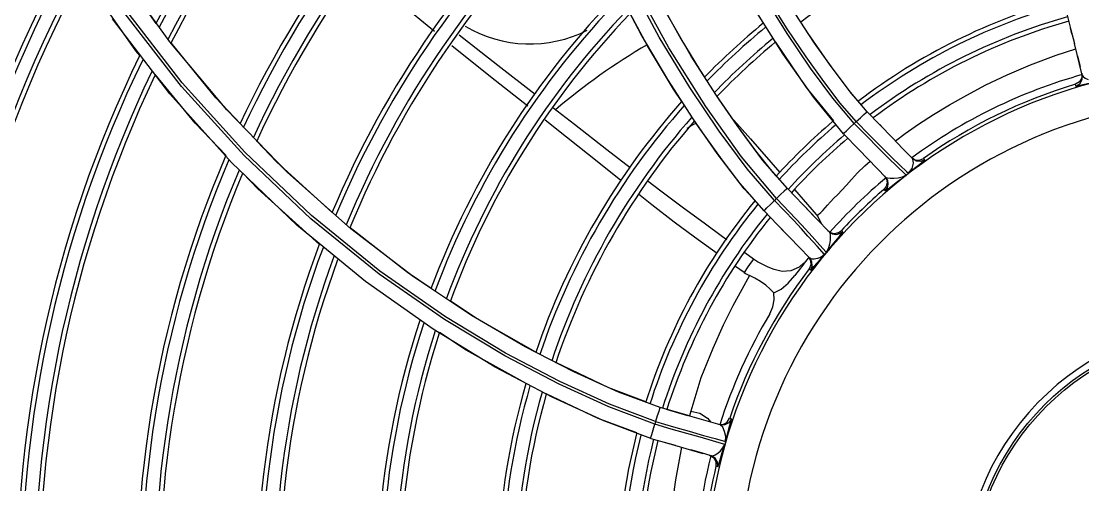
# Model space of a CAD drawing. Header units: metres. Extents: x -367 to 374, y -238 to 224.
# Drawn here: x 351.5228 to 351.6378, y 176.7256 to 176.7758 of the extents above; entities that cross this region are included whole.
import ezdxf
from ezdxf.enums import TextEntityAlignment as Align

# ---------------------------------------------------------------- set-up
doc = ezdxf.new("R2010")
doc.units = ezdxf.units.M
for name, color, linetype in [('ELE-ALIMENTADORES', 160, 'Continuous'), ('LA_BAU_BASES GERAIS_R00$0$ARQ-XREF-ATT', 8, 'Continuous'), ('LA_BAU_BASES GERAIS_R00$0$BASE', 253, 'Continuous'), ('LA_BAU_BASES GERAIS_R00$0$dutos', 31, 'Continuous')]:
    doc.layers.add(name, color=color, linetype=linetype)
doc.styles.add('LA_BAU_BASES GERAIS_R00$0$R60-125-RS', font='romans.shx', dxfattribs={"height": 0.19})
doc.styles.add('LA_BAU_BASES GERAIS_R00$0$R80-100-RS', font='romans.shx', dxfattribs={"height": 0.203})

# ---------------------------------------------------------------- blocks, each defined once
blk = doc.blocks.new('LA_BAU_BASES GERAIS_R00$0$A$C2E3D5B4E')
at = {"layer": 'LA_BAU_BASES GERAIS_R00$0$dutos', "color": 251}
for p, q in [((-15.21473110852321, -1.177413959486955), (-15.22056800042765, -1.16909131062647)), ((-15.21106595647143, -1.176440576956054), (-15.2168017408444, -1.168460955714806)), ((-15.14124192103554, -1.176558306702361), (-15.14335219884788, -1.1733466260618)), ((-15.21105570662166, -1.182042182948578), (-15.21728796010439, -1.173932344435968)), ((-15.11337614218519, -1.175559062268519), (-15.11354324008516, -1.174896463357697)), ((-15.20490254752485, -1.183803603285639), (-15.21106595647143, -1.176440576956054)), ((-15.11226303648209, -1.180016413471719), (-15.11310829698778, -1.176617937795243)), ((-15.21432046445216, -1.177914832324575), (-15.21473110852321, -1.177413959486955)), ((-15.1127785692197, -1.17794427180587), (-15.11249658384577, -1.179080016618798)), ((-15.15370758806648, -1.179421966588677), (-15.15316694994135, -1.180253662759867)), ((-15.1123165811191, -1.18032475247918), (-15.1125642840052, -1.180760311771962)), ((-15.11231172322778, -1.179821392258134), (-15.1123165811191, -1.18032475247918)), ((-15.1125642840052, -1.180760311771962), (-15.11299407410934, -1.181021600651263)), ((-15.11294548810201, -1.181216288360417), (-15.11299407412525, -1.181021600596694)), ((-15.2043784450143, -1.189490904718411), (-15.21105570662166, -1.182042182948578)), ((-15.14928174096485, -1.185985689927008), (-15.15188022949997, -1.182245893982952)), ((-15.15181240083393, -1.182337447181169), (-15.15159983126387, -1.182664455744714)), ((-15.19835224608505, -1.190547110612613), (-15.20490254752485, -1.183803603285639)), ((-15.13554326285521, -1.183985882668537), (-15.13281423297167, -1.186806953502753)), ((-15.15177960261281, -1.18850053587056), (-15.15440612647944, -1.184763227178962)), ((-15.15381678008271, -1.185628677859938), (-15.15424043917483, -1.18498550832345)), ((-15.1338633220912, -1.185721519180959), (-15.13418521209724, -1.185390304332657)), ((-15.13639951172672, -1.188133888009986), (-15.1381022631349, -1.186374127445276)), ((-15.13354032306415, -1.191095364662658), (-15.13639951172672, -1.188133888009986)), ((-15.19729440635365, -1.196279857869456), (-15.2043784450143, -1.189490904718411)), ((-15.13292033249036, -1.188892653345363), (-15.13196480495526, -1.189814038953671)), ((-15.13075962497305, -1.188936177573567), (-15.13036370931059, -1.189187552896044)), ((-15.13036370931059, -1.189187552896044), (-15.12989828548962, -1.189231115120208)), ((-15.12989828548962, -1.189231115120208), (-15.12946253587188, -1.189057412061345)), ((-15.12931849124789, -1.189207266819437), (-15.12946253587188, -1.189057412061345)), ((-15.19147361785326, -1.1966532319463), (-15.19835224608505, -1.190547110612613)), ((-15.14575024875421, -1.190582856965818), (-15.14540220713479, -1.190962806112736)), ((-15.13107273156174, -1.190656450085669), (-15.13041058822228, -1.19011691150962)), ((-15.13349633488315, -1.192084783848884), (-15.13374328925556, -1.1924061178849)), ((-15.13339731915994, -1.191694142949643), (-15.13349633488315, -1.192084783848884)), ((-15.14341741664475, -1.192396744974474), (-15.14105554542448, -1.19511013807977)), ((-15.13360690897434, -1.192547232725417), (-15.13374320737239, -1.192406047338125)), ((-15.14350831865659, -1.19578456602693), (-15.14557795943938, -1.193611299826159)), ((-15.14106016824235, -1.195104882540079), (-15.14105512370179, -1.195110601782005)), ((-15.18987455293473, -1.202382396794462), (-15.19729440635365, -1.196279857869456)), ((-15.14149542389396, -1.197513083032106), (-15.14067451332949, -1.198426155439563)), ((-15.13906119196417, -1.197164005842467), (-15.13866747807333, -1.197078628812676)), ((-15.13866747807333, -1.197078628812676), (-15.13833801311466, -1.196843271559089)), ((-15.13833801311466, -1.196843271559089), (-15.13820134082107, -1.196984087469616)), ((-15.14296040893942, -1.198615451654121), (-15.14176514078963, -1.199852963958335)), ((-15.14017887770751, -1.199450142289322), (-15.14095989005, -1.198563116962475)), ((-15.14067451332949, -1.198426155439563), (-15.13998157857577, -1.199212655072813)), ((-15.14787069069052, -1.199945273777018), (-15.14878417314958, -1.199277961163432)), ((-15.14191002788311, -1.199703041128203), (-15.14167225089659, -1.200107541700788)), ((-15.14167225089659, -1.200107541700788), (-15.14164476586757, -1.200574432488509)), ((-15.14888529772406, -1.201402635845341), (-15.14982375153477, -1.200739708135814)), ((-15.14291007614611, -1.200811323542155), (-15.14381122755731, -1.201209124173772)), ((-15.14242148976109, -1.200360246390744), (-15.14291007614611, -1.200811323542155)), ((-15.14183357237789, -1.201004050932795), (-15.14168881978503, -1.201153163278548)), ((-15.14164476586757, -1.200574432488509), (-15.14183351708107, -1.201003978355118)), ((-15.18255172776298, -1.20754940967862), (-15.18987455293473, -1.202382396794462)), ((-15.17581815439962, -1.211644841743407), (-15.18255172776298, -1.20754940967862)), ((-15.16967635652463, -1.214884772442645), (-15.17581815439962, -1.211644841743407)), ((-15.15730622723595, -1.216209757229706), (-15.15498943809234, -1.216867362706296)), ((-15.15146808061809, -1.217878297683171), (-15.15498943809234, -1.216867362706296)), ((-15.15462876952506, -1.216391602170631), (-15.15477761744751, -1.216927414728787)), ((-15.15283916224826, -1.217156997864265), (-15.15248194064907, -1.217587566094778)), ((-15.15071528947465, -1.217602825400434), (-15.15043928625118, -1.217182520949507)), ((-15.15043928625118, -1.217182520949507), (-15.15024636722046, -1.2172378558368)), ((-15.15166207083439, -1.217822729194893), (-15.15115903171227, -1.217835218396147)), ((-15.15115903171227, -1.217835218396147), (-15.15071528947465, -1.217602825400434)), ((-15.15097041642048, -1.220001766891698), (-15.15361645241182, -1.219240730097852)), ((-15.15201512176282, -1.219382476273211), (-15.15088538315649, -1.219705197478731)), ((-15.15629944007742, -1.220134111618506), (-15.15750839316297, -1.219791073182648)), ((-15.15580002610068, -1.220275153911359), (-15.15336181033081, -1.22097647311756)), ((-15.15350256006195, -1.220935963736054), (-15.15463449674371, -1.220610227564691)), ((-15.15243406872878, -1.221242420624264), (-15.15350256006195, -1.220935963736054)), ((-15.15194044755572, -1.221875260676541), (-15.1519290598012, -1.222378114263563)), ((-15.15173615555068, -1.222433382925999), (-15.15192905985896, -1.222378114249921))]:
    blk.add_line(p, q, dxfattribs=at)
for points in [[(-15.13696014665265, -1.185249433275828), (-15.13928086999977, -1.182517926168373), (-15.14168169786262, -1.179260360440537), (-15.14421460459062, -1.175536930631722), (-15.14685812051721, -1.17127455549479), (-15.14959680543825, -1.166364042815701), (-15.15238528210057, -1.16069981955178), (-15.15516339035366, -1.154137816358968), (-15.1578365250075, -1.146505440214867), (-15.16023244625512, -1.13771962562231), (-15.162063284346, -1.128238526689245), (-15.16318771389342, -1.118436246175122), (-15.16357331888639, -1.108304541218502), (-15.16317927556838, -1.097881633153236), (-15.16196490665743, -1.087198963369417), (-15.15988889149958, -1.076295215426114)], [(-15.13672467687047, -1.185061275513078), (-15.13846116720788, -1.183081563212625), (-15.14024883935645, -1.180721638905823), (-15.14216853632888, -1.178044233355365), (-15.14419472017789, -1.175015929751396), (-15.14632722312126, -1.171580916897881), (-15.1485545238379, -1.167674663162586), (-15.15085518618389, -1.163224008049554), (-15.15319792780701, -1.158138962275814), (-15.15553906357081, -1.152302139181018), (-15.15781033945495, -1.145573272255831), (-15.15990519724983, -1.137799687093036), (-15.16166246137618, -1.128856953917136), (-15.16284003574583, -1.119025540846167), (-15.16327196152133, -1.108801380762714), (-15.1629079438294, -1.098292221816962), (-15.16170695293249, -1.08751479630854)], [(-15.14538084239757, -1.193382409668345), (-15.14916176717543, -1.188862989167944), (-15.15302924317939, -1.183441326377476), (-15.15703789197323, -1.177078809747115), (-15.16107971548763, -1.169662802503524), (-15.1649399723492, -1.161249634382045), (-15.16833513700476, -1.152162824238701), (-15.17111108443123, -1.142637977660968), (-15.1732133909104, -1.132747448220186), (-15.17460844329662, -1.122514346707874), (-15.17526151120546, -1.111966491532883), (-15.17513669594155, -1.1011240443774), (-15.17419594734156, -1.090025516253888)], [(-15.14557757057946, -1.193611505848537), (-15.14853882366879, -1.190181529955851), (-15.15156338403904, -1.186092111126243), (-15.15474583261039, -1.181378685712559), (-15.15805620251376, -1.175925109985371), (-15.16145559426695, -1.169584600748465), (-15.1648711922553, -1.162188375982339), (-15.16819156898146, -1.153523666787521), (-15.17107484673807, -1.143981181890638), (-15.17328472511372, -1.134049412058346), (-15.17478152435842, -1.123764995285171), (-15.17552898333497, -1.113150332687553), (-15.1754889654635, -1.102239485792495), (-15.17462332798004, -1.091065630134551)], [(-15.15855342842224, -1.217822311506723), (-15.16352803783957, -1.215954625612255), (-15.16889949859706, -1.213498274076926), (-15.17479900648141, -1.210407929107248), (-15.18130672944289, -1.206491719453595), (-15.18838804241523, -1.20156491548795), (-15.19578846086779, -1.195571933624421), (-15.20301471804078, -1.188738331952379), (-15.20980175853765, -1.181242693012507), (-15.21613921390826, -1.173053846713344), (-15.22197494158854, -1.164178639265344), (-15.22725434543463, -1.154628552407928), (-15.23192565702038, -1.144408950886543), (-15.23592858933262, -1.133541167047667), (-15.23920262976071, -1.122051264023582), (-15.24168826003915, -1.109963972649609)], [(-15.1584706769454, -1.217533781445752), (-15.16346429503119, -1.215655342722755), (-15.16882047503987, -1.213202482215536), (-15.17471054007046, -1.210112905144058), (-15.18121481600474, -1.206193029006215), (-15.18831297130782, -1.20124514423668), (-15.19573578875452, -1.195218367437235), (-15.20295257341741, -1.188372559991592), (-15.20973548073789, -1.180855172349482), (-15.21606583841412, -1.17264013803441), (-15.22188522061379, -1.163743064736707), (-15.22714730320286, -1.154165671523231), (-15.23179902221591, -1.143916115014406), (-15.23578013528368, -1.133014402703054), (-15.23902784689562, -1.12148633717851), (-15.241480286777, -1.10935572329771)], [(-15.16001915294237, -1.175631244425574), (-15.16297660978535, -1.170010899397028), (-15.16597429411149, -1.163516966018221)], [(-15.21256147458234, -1.17444515201413), (-15.21797762462438, -1.166661110591747), (-15.2186096796645, -1.165590958391192)], [(-15.14466304392317, -1.177747053379505), (-15.14811312824804, -1.17226835892933), (-15.15164774877712, -1.16583100212091)], [(-15.18239628543415, -1.175314984590557), (-15.18617713309004, -1.172207444054663), (-15.19057154668963, -1.168540939333695)], [(-15.15863516167565, -1.170788226145021), (-15.15786961191998, -1.172271581489156), (-15.15571098801547, -1.176116464669292), (-15.15370758806648, -1.179421966588677)], [(-15.15562094973211, -1.182889713953671), (-15.1565110397637, -1.1815384416538), (-15.15932297225618, -1.17686274225224), (-15.16121372263615, -1.173371179964931)], [(-15.15188022949997, -1.182245893982952), (-15.15460279717081, -1.177973700576956), (-15.15744063090096, -1.173061462243538)], [(-15.11391104713493, -1.173401836511118), (-15.11349077595332, -1.175109657475048), (-15.11310829698778, -1.176617937795243)], [(-15.13652259291393, -1.182845290771809), (-15.13729607851837, -1.181975446009972), (-15.1395553639918, -1.178957068540228), (-15.14193765546497, -1.17552589437463), (-15.14272714350045, -1.174284276913284)], [(-15.17149719638519, -1.182118647412324), (-15.17555399534422, -1.178982413070742), (-15.17973265464434, -1.175692980125575)], [(-15.15440612647944, -1.184763227178962), (-15.15714920033633, -1.180516455914301), (-15.16001915294237, -1.175631244425574)], [(-15.20341708719889, -1.185295366311664), (-15.20609015128821, -1.182468686835534), (-15.21090425083821, -1.176546838495312)], [(-15.17231068930641, -1.183398830243902), (-15.17634305824186, -1.18021097337504), (-15.18052315604791, -1.176845710799796)], [(-15.13917519609276, -1.184974356577811), (-15.14213104409964, -1.181365224633453), (-15.14545417576892, -1.176443801109315)], [(-15.13554333836464, -1.183985791323437), (-15.13736820712575, -1.181883666165675), (-15.13924355502149, -1.179384374656081), (-15.14124192103554, -1.176558306702361)], [(-15.1381022649889, -1.186374128450268), (-15.14134089137497, -1.182435358890586), (-15.14466304392317, -1.177747053379505)], [(-15.1324979440169, -1.187135067960014), (-15.13141936551392, -1.186335605590727), (-15.12998029418895, -1.185331617068812), (-15.12837893461938, -1.184296996826276), (-15.12663101554335, -1.183252432196866), (-15.12475960485745, -1.182192765520711), (-15.1227053680127, -1.181096053727458), (-15.12040402855519, -1.179992881347687), (-15.11786361087661, -1.178911029912967), (-15.11507399745278, -1.177869822293076), (-15.11296584889715, -1.177190936988779)], [(-15.20496478724499, -1.188746152418105), (-15.20833838051794, -1.185211329586025), (-15.21260823818284, -1.180003277492403)], [(-15.11294548810201, -1.181216288360417), (-15.11251530684513, -1.180954733439364), (-15.11226785013059, -1.180519615984565), (-15.1122630048294, -1.180016539976975)], [(-15.11226345822752, -1.180016600291026), (-15.11215886842774, -1.180183560881858), (-15.11193382756846, -1.180349011875194), (-15.11160375125064, -1.180508667881156)], [(-15.1129432085736, -1.181215604481338), (-15.11270203654203, -1.181182377684024), (-15.11215464923316, -1.181055443724915), (-15.1113617421247, -1.180866743524064), (-15.11045650183314, -1.1806634150268)], [(-15.15159983126387, -1.182664455744714), (-15.14965633621159, -1.185466361644728), (-15.14762962058194, -1.188220684165287), (-15.14575024875421, -1.190582856965818)], [(-15.16120472594685, -1.190063496628397), (-15.1637468130366, -1.188100049255524), (-15.16725566017658, -1.185384652681648), (-15.16960574880704, -1.183575597274)], [(-15.13672484379458, -1.185060978571244), (-15.13628608251793, -1.18464829049816), (-15.13591190385978, -1.184302911194834), (-15.13564576355657, -1.184065243675548), (-15.13554326285521, -1.183985882668537)], [(-15.16222136757551, -1.191422746094474), (-15.16461435593919, -1.189508456947522), (-15.16809479054473, -1.186728399807805), (-15.17042555816579, -1.184887777908159)], [(-15.15026055059116, -1.184595275382605), (-15.14818131184848, -1.186923829987506), (-15.14501808916611, -1.190557841249472)], [(-15.13672477846012, -1.185061047367242), (-15.13532149606635, -1.186489255983986), (-15.13402963080625, -1.18779104153117), (-15.13292033249036, -1.188892653345363)], [(-15.14769234940832, -1.19361911517052), (-15.14885108210001, -1.192335903169521), (-15.15126104545561, -1.189204095676985), (-15.15381678008271, -1.185628677859938)], [(-15.14419388333408, -1.192304244442937), (-15.14683583929582, -1.18925936545719), (-15.14928174096485, -1.185985689927008)], [(-15.1381022631349, -1.186374127445276), (-15.13802472608722, -1.186283729410832), (-15.13778957456816, -1.186047007843342), (-15.13741666756323, -1.185684411965383), (-15.13696017964867, -1.18524929196218)], [(-15.13224900217256, -1.189963625734606), (-15.13327410372949, -1.188969515960423), (-15.13435465331213, -1.187891749144626), (-15.13559599845348, -1.186639402888147), (-15.13696017700613, -1.18524929426502)], [(-15.19348347134382, -1.194909374893257), (-15.1995193578141, -1.189417090028371), (-15.2016263644723, -1.187188998117279)], [(-15.13281423297167, -1.186806953502753), (-15.13166996415657, -1.187993688435824), (-15.1306148271342, -1.189086076531282)], [(-15.14671519930562, -1.194732292862398), (-15.14934857961043, -1.191724979998696), (-15.15177960261281, -1.18850053587056)], [(-15.1398359126174, -1.194094978947476), (-15.13951015154771, -1.193744993806547), (-15.13914072345551, -1.193363217416561), (-15.13872904461732, -1.192947982594603), (-15.1382860582371, -1.192492146302982), (-15.13778859194463, -1.191956996262604), (-15.13723351060844, -1.191316625465959), (-15.13659915944982, -1.190601470995432), (-15.13581772662292, -1.189839787006065), (-15.1352394275159, -1.189334685948495)], [(-15.13107310734813, -1.190656761050093), (-15.13068093473021, -1.190132948560574), (-15.13051852952503, -1.189546876997781), (-15.13061437431088, -1.189085608529865)], [(-15.12931849124789, -1.189207266819437), (-15.12975401212407, -1.189380787550988), (-15.13021911816986, -1.189337306177265), (-15.13061480603346, -1.189086055122687)], [(-15.13041058822228, -1.19011691150962), (-15.12985105286452, -1.18966946007248), (-15.12946349344611, -1.189353225558705), (-15.12931836297594, -1.189207176014577)], [(-15.19485853393962, -1.198355378842905), (-15.20152462934402, -1.192350721115588), (-15.20314977998032, -1.190647901861382)], [(-15.13131960318606, -1.190847440620644), (-15.13174105218923, -1.19106093648287), (-15.13220474265381, -1.191175554753215), (-15.13266644542728, -1.19122230662623), (-15.13306713218799, -1.191226281621027), (-15.13336356035188, -1.191187232903474), (-15.13354032306415, -1.191095364662658)], [(-15.1331350436526, -1.192217179518309), (-15.13226536983484, -1.191549893697527), (-15.13176294916047, -1.191172085231926), (-15.13131961880526, -1.190847421668593)], [(-15.13131960256715, -1.190847441461017), (-15.1315406331637, -1.190635668465518), (-15.13224900217256, -1.189963625734606)], [(-15.13196480495526, -1.189814038953671), (-15.13128993024065, -1.190450402071008), (-15.13107310768601, -1.190656789158936)], [(-15.15074291051269, -1.197857109194672), (-15.1512126113812, -1.197517583852175), (-15.15321032568681, -1.196067214093716), (-15.15543739215991, -1.194429336470137), (-15.15790100885215, -1.192585991702515), (-15.15926421345875, -1.19154756589586)], [(-15.13367729853508, -1.190953597647137), (-15.13346054482236, -1.191296057747138), (-15.13339731915994, -1.191694142949643)], [(-15.13360690897434, -1.192547232725417), (-15.13336000188156, -1.192226061252484), (-15.13326083202674, -1.191835490867277), (-15.13332387772198, -1.191437535584271), (-15.1335404058832, -1.19109527907284)], [(-15.15180461318914, -1.199336650897465), (-15.15228617978801, -1.198995084975365), (-15.15426366702877, -1.19756056297382), (-15.1564473762005, -1.195930619038961), (-15.1588578047008, -1.194079281441816), (-15.16032000747055, -1.192928088003725)], [(-15.14419386813097, -1.192304256168143), (-15.14428770284712, -1.192375996769158), (-15.14453689858829, -1.192597243484386), (-15.1449196564563, -1.192949153329835), (-15.14538130215988, -1.19338214982389)], [(-15.14419383089398, -1.192304221113488), (-15.14250905138579, -1.194043814929216), (-15.14100062316038, -1.195604779681787), (-15.1396542847292, -1.197000876301615)], [(-15.13360896009954, -1.192548999731741), (-15.13355198303543, -1.192522694886691), (-15.13339984999766, -1.192416560365643), (-15.1331350436526, -1.192217179518309)], [(-15.14671520346656, -1.194732246684623), (-15.1466381639957, -1.194642356973134), (-15.14640420135174, -1.194406666106886), (-15.14603299209011, -1.194045461457506), (-15.14557791135985, -1.193611353087988)], [(-15.14538127353126, -1.193382179816297), (-15.14396997921585, -1.194862243436262), (-15.14262431917041, -1.196288379480109), (-15.14149542389396, -1.197513083032106)], [(-15.14134308181428, -1.195250393654248), (-15.1422584305551, -1.194301415801135), (-15.14248459043165, -1.194069127826594)], [(-15.14105512370179, -1.195110601782005), (-15.140969555212, -1.195160845477119), (-15.14086407921468, -1.195140694315057), (-15.14073252752769, -1.195049358370568), (-15.14056520957593, -1.194889417491765), (-15.14036113407838, -1.194672796696693), (-15.1398359126174, -1.194094978947476)], [(-15.14285672167671, -1.198723103558848), (-15.14399574753315, -1.197540525283046), (-15.14528159079782, -1.196213720272397), (-15.14671520346656, -1.194732246684623)], [(-15.14106016824235, -1.195104882540079), (-15.14088720174868, -1.195329557995763), (-15.14051910808894, -1.196104090665074)], [(-15.18275053779871, -1.203114684603577), (-15.18532279230567, -1.201400061557877), (-15.19153866177294, -1.196544452481874)], [(-15.17838266665285, -1.206055977943549), (-15.18467386081829, -1.201865478571278), (-15.19147361785326, -1.1966532319463)], [(-15.14516266366627, -1.196336435940509), (-15.14459189491254, -1.196922672622975), (-15.14412903455059, -1.197402992282775)], [(-15.14095989005, -1.198563116962475), (-15.14139665582752, -1.19807377495971), (-15.14196639897273, -1.197446356413536), (-15.14267185796507, -1.196680937351346), (-15.14350831865659, -1.19578456602693)], [(-15.13954071190028, -1.197475236291837), (-15.13955842293035, -1.197880376151886), (-15.13962002581411, -1.19832965530685), (-15.13972001484854, -1.198709377335661), (-15.13984448278597, -1.198994914645198), (-15.13998181747411, -1.199212515068837)], [(-15.13819943674071, -1.196982028836544), (-15.13823308812152, -1.197045953231907), (-15.13836995470047, -1.197225270441493), (-15.13862356284699, -1.197536336397832), (-15.13897987635983, -1.19796744774402), (-15.13936088256514, -1.198432316907827), (-15.13969871366953, -1.198852614388386), (-15.13998073989433, -1.199211621812253)], [(-15.13979130105963, -1.196858862017223), (-15.13945673627268, -1.197087081777397), (-15.13906119196417, -1.197164005842467)], [(-15.13820134082107, -1.196984087469616), (-15.13853057578035, -1.197219573912378), (-15.13892416399312, -1.197305270914228), (-15.13931956249417, -1.197228725542743), (-15.13965429430209, -1.197000641483726)], [(-15.1396542847292, -1.197000876301615), (-15.13956961016493, -1.197177996908692), (-15.13954071190028, -1.197475236291837)], [(-15.14787081266513, -1.199945264749374), (-15.14820888834674, -1.200421862345763), (-15.14854708613393, -1.200907624747458), (-15.14888529772406, -1.201402635845341)], [(-15.14562387799424, -1.201072515976819), (-15.14625691630181, -1.200802043803094), (-15.14686065889009, -1.200530469922057), (-15.14740816261929, -1.20024464223269), (-15.14787069069052, -1.199945273777018)], [(-15.14168881978503, -1.201153163278548), (-15.14150015383984, -1.200723728780474), (-15.14152755043324, -1.200257162441346), (-15.14176540007065, -1.199852669877771)], [(-15.14017887938235, -1.199450138119289), (-15.1405279945634, -1.199729744502918), (-15.14091515336895, -1.199894602151915), (-15.14128190803376, -1.199963934071718), (-15.14157372586124, -1.19995110879762), (-15.14176514078963, -1.199852963958335)], [(-15.14131053577194, -1.20075561353741), (-15.1406194465626, -1.199952205520901), (-15.14017883552788, -1.199450043363584)], [(-15.14381122755731, -1.201209124173772), (-15.1447548336505, -1.201290239736124), (-15.14562378368419, -1.201072306785761)], [(-15.1416888205581, -1.201153162494563), (-15.14164328532661, -1.201122869969993), (-15.14152106341271, -1.200994888359389), (-15.14131053577194, -1.20075561353741)], [(-15.14829270362407, -1.201724027428725), (-15.14910920980992, -1.203234132372643), (-15.1500889763638, -1.20498774356173), (-15.15112682714926, -1.207105853101609), (-15.15227575352446, -1.209627119808545), (-15.15354573323111, -1.212799683844139), (-15.15462876952506, -1.216391602170631)], [(-15.14888527575658, -1.201402634552949), (-15.14871888569451, -1.201511214808022), (-15.14852184047777, -1.201619207440388), (-15.14829270362407, -1.201724027428725)], [(-15.14566366910685, -1.203610178174756), (-15.14605003499219, -1.203191324766237), (-15.14653780488607, -1.202766565296486), (-15.14710830702643, -1.202359476654863), (-15.14771561289217, -1.201998249397263), (-15.14829269768552, -1.201723934585686)], [(-15.14566366912277, -1.203610178135648), (-15.14486830170654, -1.203188906759976), (-15.14409055917076, -1.202564155574407), (-15.14336983451085, -1.201733466346639)], [(-15.17142463081109, -1.210017769634476), (-15.17777698431337, -1.206429974515856), (-15.18067655542109, -1.20449716754564)], [(-15.14608214942655, -1.205857324065335), (-15.1457550723112, -1.20512316648518), (-15.14561615786897, -1.204354527402472), (-15.14566366912277, -1.203610178135648)], [(-15.16730870614219, -1.212144129318119), (-15.17259946896775, -1.20942891419935), (-15.17838266665285, -1.206055977943549)], [(-15.17249293445093, -1.213415049692856), (-15.17898305544259, -1.209793636419533), (-15.18185048181067, -1.207906358788648)], [(-15.15950635202989, -1.215384359693132), (-15.16353471849197, -1.213873023818167), (-15.16925113396474, -1.211149451041535)], [(-15.15797505345608, -1.21601167776106), (-15.16246312441672, -1.214336948418065), (-15.16730870614219, -1.212144129318119)], [(-15.16047668207102, -1.218755280672383), (-15.16467512281224, -1.21719382283726), (-15.17029589928006, -1.21453948680545)], [(-15.15898685165757, -1.219362233885192), (-15.16407978258349, -1.217451579812121), (-15.16967635652463, -1.214884772442645)], [(-15.15797505734054, -1.216011676539608), (-15.15802092259037, -1.216120266314363), (-15.15812738962677, -1.216435314316811), (-15.15828491555203, -1.216929774608332), (-15.15847070701102, -1.217533779226585)], [(-15.15480462939695, -1.21691964993687), (-15.15630161314948, -1.216496113953951), (-15.15797505345608, -1.21601167776106)], [(-15.15462883228565, -1.216392470778089), (-15.15366733206929, -1.216641813429931), (-15.15283916224826, -1.217156997864265)], [(-15.15024636722046, -1.2172378558368), (-15.15052228481181, -1.217658157438279), (-15.1509656430685, -1.217890561459797), (-15.15146808061809, -1.217878297683171)], [(-15.15088536925305, -1.2197046385715), (-15.15064968137813, -1.218803861516506), (-15.15043947754111, -1.218039866667539), (-15.15029129361847, -1.217490157700638), (-15.15024711133447, -1.217240049774489)], [(-15.15898686686978, -1.219362222797542), (-15.15896446839815, -1.219245708020651), (-15.15887782426717, -1.218924392908491), (-15.15873400550026, -1.218425772670969), (-15.15855340751023, -1.217822315738601)], [(-15.15361645241182, -1.219240730097852), (-15.15508966798461, -1.21881534000903), (-15.15675692975128, -1.218341589039198), (-15.15855342539544, -1.21782231097103)], [(-15.15847069448046, -1.217533783191982), (-15.15653954004438, -1.218089792971739), (-15.15481953458993, -1.218579115252112), (-15.15325493965474, -1.219028564413463), (-15.15201512176282, -1.219382476273211)], [(-15.15088550753217, -1.219705158456861), (-15.15085308177413, -1.219166077520356), (-15.15098421271159, -1.218596716160107), (-15.15119539204898, -1.21813718848415), (-15.1514680952323, -1.217877860594569)], [(-15.15898685249704, -1.219362233531399), (-15.15729757794861, -1.219852221920235), (-15.15580002610068, -1.220275153911359)], [(-15.15567067136681, -1.220312341618126), (-15.15630851783499, -1.223827325987884), (-15.15683095572558, -1.227708098268238), (-15.15705134527889, -1.231323376702392), (-15.1570804666635, -1.234531099832282), (-15.15701375637491, -1.236588221485079)], [(-15.15200969704756, -1.221139687798029), (-15.15172645432904, -1.220954377525857), (-15.15142814656383, -1.220700254987321), (-15.15116209147845, -1.220382944659548), (-15.15097053311183, -1.220001752647192)], [(-15.1517356080426, -1.222431066873185), (-15.15164256336038, -1.22220179497134), (-15.1514780288162, -1.221661354772266), (-15.15124484026001, -1.220880011491943), (-15.15097053258296, -1.220001633727122)], [(-15.15262729532014, -1.221187076868489), (-15.15219380152257, -1.221442964041387), (-15.15194044755572, -1.221875260676541)], [(-15.15243409748609, -1.221242882631202), (-15.15224984870292, -1.221239089747257), (-15.15200969704756, -1.221139687798029)], [(-15.15173615555068, -1.222433382925999), (-15.15174757844261, -1.221930057157522), (-15.15200067315118, -1.221498194898857), (-15.15243393600849, -1.221242458565655)]]:
    blk.add_lwpolyline(points, dxfattribs=at)
for radius in [0.02785037344216057, 0.02760021473586094]:
    blk.add_circle((-15.09664577555668, -1.235418544163338), radius, dxfattribs=at)
for centre, radius, start, end in [((-15.09664577555668, -1.235418544163338), 0.1309828060482036, 126.9202501308233, 152.2623321135056), ((-15.09664577555668, -1.235418544163338), 0.1304906844579218, 127.0353957170222, 152.3649512000287), ((-15.09664577555668, -1.235418544163338), 0.1290506101746804, 127.3717694925997, 152.6639810563087), ((-15.09664577555668, -1.235418544163338), 0.1285586018557525, 127.4864773598317, 152.7656934725682), ((-15.09664577555668, -1.235418544163338), 0.1179826965736974, 129.9240402740009, 154.8916606397379), ((-15.09664577555668, -1.235418544163338), 0.1174905749834157, 130.0360733561407, 154.9875448809758), ((-15.09664577555668, -1.235418544163338), 0.1160505007001743, 130.3632458548948, 155.2665165346164), ((-15.09664577555668, -1.235418544163338), 0.1155584923812464, 130.474778075951, 155.3612538159403), ((-15.09664577555668, -1.235418544163338), 0.1049825870991914, 132.8396419034247, 157.3199685928436), ((-15.09664577555668, -1.235418544163338), 0.1044904655089096, 132.9480591727524, 157.4071564705434), ((-15.09664577555668, -1.235418544163338), 0.1030503912256682, 133.2645106991723, 157.6601351825187), ((-15.09664577555668, -1.235418544163338), 0.1025583829067403, 133.3723308719309, 157.7458018299623), ((-15.09664577555668, -1.235418544163338), 0.07655816395772808, 104.1982175368462, 127.0240034849732), ((-15.09664577555668, -1.235418544163338), 0.1429829071008861, 151.2981185165972, 179.6935800427134), ((-15.09664577555668, -1.235418544163338), 0.1424907855106043, 151.4094172251019, 179.8012355310549), ((-15.09664577555668, -1.235418544163338), 0.141050711227363, 151.7342664548773, 180.1152358618998), ((-15.09664577555668, -1.235418544163338), 0.140558702908435, 151.8449449230814, 180.2221422560642), ((-15.09664577555668, -1.235418544163338), 0.09198247762468525, 135.6501630001905, 159.4819543059473), ((-15.09664577555668, -1.235418544163338), 0.09149035603440345, 135.7541251194941, 159.557286965382), ((-15.09664577555668, -1.235418544163338), 0.06598225867567305, 105.4731590303118, 127.2183326246596), ((-15.09664577555668, -1.235418544163338), 0.06549013708539124, 105.5038915499752, 127.1869874407916), ((-15.09664577555668, -1.235418544163338), 0.09005028175116211, 136.0572818397764, 159.7746534132237), ((-15.09664577555668, -1.235418544163338), 0.08955827343223417, 136.16046896722, 159.8478282917731), ((-15.17206717169211, -1.16289904956983), 0.01375011579144877, 239.3794013395229, 296.8194321680926), ((-15.09664577555668, -1.235418544163338), 0.07898236815017916, 129.4326410142598, 135.7040693626396), ((-15.09664577555668, -1.235418544163338), 0.07849024655989735, 129.4798154353797, 135.7870298571697), ((-15.09664577555668, -1.235418544163338), 0.0640500628021499, 105.5686584866171, 127.0545387102938), ((-15.09664577555668, -1.235418544163338), 0.06355805448092196, 105.5834973821479, 127.0005321097112), ((-15.12422993483688, -1.236757506441506), 0.06955058568964265, 120.3493696727801, 130.3947296851032), ((-15.09664577555668, -1.235418544163338), 0.07705017227665602, 129.6120415472863, 136.0268874415188), ((-15.09664577555668, -1.235418544163338), 0.07655816395772808, 129.6551238907325, 136.1078001883057), ((-15.09664577555668, -1.235418544163338), 0.1309828060482036, 153.9658385653301, 182.2623321167764), ((-15.09664577555668, -1.235418544163338), 0.1304906844579218, 154.073008291707, 182.3649511638164), ((-15.09664577555668, -1.235418544163338), 0.05643500051810963, 89.19592440692192, 178.8040654941838), ((-15.09664577555668, -1.235418544163338), 0.1290506101746804, 154.3856091322801, 182.6639810372689), ((-15.09664577555668, -1.235418544163338), 0.1285586018557525, 154.4920458358176, 182.7656934381825), ((-15.09664577555668, -1.235418544163338), 0.05760048505701627, 105.7404023542452, 126.2515966321584), ((-15.09664577555668, -1.235418544163338), 0.05680047832001744, 106.7322749635173, 125.2929535302287), ((-15.09664577555668, -1.235418544163338), 0.07898236815017916, 138.3236293650052, 161.2661095577816), ((-15.09664577555668, -1.235418544163338), 0.05285666058142068, 89.19605604994237, 178.8039549962102), ((-15.09664577555668, -1.235418544163338), 0.07849024655989735, 138.4213402891992, 161.3238562606545), ((-15.09664577555668, -1.235418544163338), 0.07705017227665602, 138.7055114862897, 161.4878832064843), ((-15.09664577555668, -1.235418544163338), 0.07655816395772808, 138.8019805517567, 161.5421448516195), ((-15.09664577555668, -1.235418544163338), 0.06598225867567305, 130.2588579200856, 137.6530708115737), ((-15.09664577555668, -1.235418544163338), 0.06435980520990704, 128.5159694422188, 128.7842995385627), ((-15.12422993483688, -1.236757506441506), 0.05955050147830719, 120.1267537143339, 121.1859909966189), ((-15.09664577555668, -1.235418544163338), 0.06549013708539124, 130.2525781732165, 137.6981380051951), ((-15.09664577555668, -1.235418544163338), 0.0640500628021499, 130.1987317864517, 137.8089050607259), ((-15.09664577555668, -1.235418544163338), 0.06355805448092196, 130.171093536826, 137.8404754294844), ((-15.09664577555668, -1.235418544163338), 0.1179826965736974, 156.7313982801662, 184.8916606424773), ((-15.09664577555668, -1.235418544163338), 0.1174905749834157, 156.8331650406458, 184.9875448880005), ((-15.09664577555668, -1.235418544163338), 0.1160505007001743, 157.1296984518268, 185.2665165468818), ((-15.09664577555668, -1.235418544163338), 0.1155584923812464, 157.2305560797778, 185.361253818226), ((-15.09664577555668, -1.235418544163338), 0.05646999527140229, 127.5642299248611, 127.8809219959669), ((-15.09664577555668, -1.235418544163338), 0.05760048505701627, 129.7725697432961, 138.206538021909), ((-15.09664577555668, -1.235418544163338), 0.05680047832001744, 130.7714792621056, 137.229024412037), ((-15.09664577555668, -1.235418544163338), 0.06598225867567305, 140.718675347613, 162.4298151105767), ((-15.09664577555668, -1.235418544163338), 0.06549013708539124, 140.7833994126789, 162.4396300780239), ((-15.09664577555668, -1.235418544163338), 0.06435949572390083, 139.220788010213, 139.4896174538422), ((-15.09664577555668, -1.235418544163338), 0.0640500628021499, 140.9561311006699, 162.436983119116), ((-15.09664577555668, -1.235418544163338), 0.06355805448092196, 141.0104816341808, 162.4274744988871), ((-15.09664577555668, -1.235418544163338), 0.1049825870991914, 159.3374527962745, 187.31996857357), ((-15.09664577555668, -1.235418544163338), 0.1044904655089096, 159.4323949432953, 187.4071564974706), ((-15.09664577555668, -1.235418544163338), 0.1030503912256682, 159.7085648490012, 187.6601351611935), ((-15.09664577555668, -1.235418544163338), 0.1025583829067403, 159.8023283224207, 187.7458018272226), ((-15.09664577555668, -1.235418544163338), 0.05760048505701627, 141.7295871418596, 144.2107916270552), ((-15.09664577555668, -1.235418544163338), 0.05646999522080187, 140.120807734152, 140.4353196445001), ((-15.09664577555668, -1.235418544163338), 0.05680047832001744, 142.7074370277493, 161.2684548866859), ((-15.09664577555668, -1.235418544163338), 0.05760048505701627, 149.1220545055116, 162.2641974323412), ((-15.09664577555668, -1.235418544163338), 0.09198247762468525, 161.7367380014785, 189.4819542855973), ((-15.09664577555668, -1.235418544163338), 0.09149035603440345, 161.8225648851043, 189.5572869354376), ((-15.09664577555668, -1.235418544163338), 0.02853244965306024, 49.23127808409463, 228.000000016738), ((-15.09664577555668, -1.235418544163338), 0.09005028175116211, 162.0713875686014, 189.7746533944929), ((-15.09664577555668, -1.235418544163338), 0.08955827343223417, 162.155570108666, 189.8478282560668), ((-15.09664577555668, -1.235418544163338), 0.07898236815017916, 163.8476500371649, 191.2661095622333), ((-15.09664577555668, -1.235418544163338), 0.07849024655989735, 163.9201108690255, 191.3238562806727), ((-15.09664577555668, -1.235418544163338), 0.07705017227665602, 164.1283959202575, 191.4878831708338), ((-15.09664577555668, -1.235418544163338), 0.07655816395772808, 164.1982175282824, 191.5421448322728), ((-15.09664577555668, -1.235418544163338), 0.02853245180587837, 229.2312780840946, 48.00000001673805), ((-15.09664577555668, -1.235418544163338), 0.0643598069993221, 163.8658537705175, 164.1330710485639), ((-15.09664577555668, -1.235418544163338), 0.06598225867567305, 165.4731590281941, 183.3779091440608), ((-15.09664577555668, -1.235418544163338), 0.06549013708539124, 165.5038915872971, 183.1336553100024), ((-15.09664577555668, -1.235418544163338), 0.0640500628021499, 165.5686584789518, 182.3694636946415), ((-15.09664577555668, -1.235418544163338), 0.06355805448092196, 165.5834973731584, 182.0923037060875), ((-15.09664577555668, -1.235418544163338), 0.05646999516100136, 163.8430199768812, 164.156502723244), ((-15.09664577555668, -1.235418544163338), 0.05760048505701627, 165.756833681507, 180.0301017235299), ((-15.09664577555668, -1.235418544163338), 0.05680047832001744, 166.7322749152212, 178.7163188673904)]:
    blk.add_arc(centre, radius, start, end, dxfattribs=at)
blk = doc.blocks.new('LA_BAU_BASES GERAIS_R00')
at = {"layer": 'LA_BAU_BASES GERAIS_R00$0$ARQ-XREF-ATT'}
blk.add_blockref('LA_BAU_BASES GERAIS_R00$0$A$C2E3D5B4E', (366.75, 177.95), dxfattribs=at)
at = {"layer": 'LA_BAU_BASES GERAIS_R00$0$BASE', "style": 'LA_BAU_BASES GERAIS_R00$0$R60-125-RS'}
for p in [(242.7815727361595, 218.919159373358), (358.6365727361596, 192.964159373358)]:
    blk.add_attdef('S', text='', height=0.19, rotation=90, dxfattribs=at).set_placement(p, align=Align.MIDDLE_CENTER)
at = {"layer": 'LA_BAU_BASES GERAIS_R00$0$BASE', "style": 'LA_BAU_BASES GERAIS_R00$0$R80-100-RS'}
blk.add_attdef('ACESSO', text='', height=0.203, dxfattribs=at).set_placement((365.922255870473, 191.9868442639211), align=Align.TOP_CENTER)
at = {"layer": 'LA_BAU_BASES GERAIS_R00$0$BASE', "style": 'LA_BAU_BASES GERAIS_R00$0$R60-125-RS'}
blk.add_attdef('S', text='', height=0.19, dxfattribs=at).set_placement((266.114159373358, 180.9134272638404), align=Align.MIDDLE_CENTER)

msp = doc.modelspace()

# ---------------------------------------------------------------- block references
at = {"layer": 'ELE-ALIMENTADORES', "color": 2}
msp.add_blockref('LA_BAU_BASES GERAIS_R00', (0, 0), dxfattribs=at)

doc.saveas('drawing.dxf')
